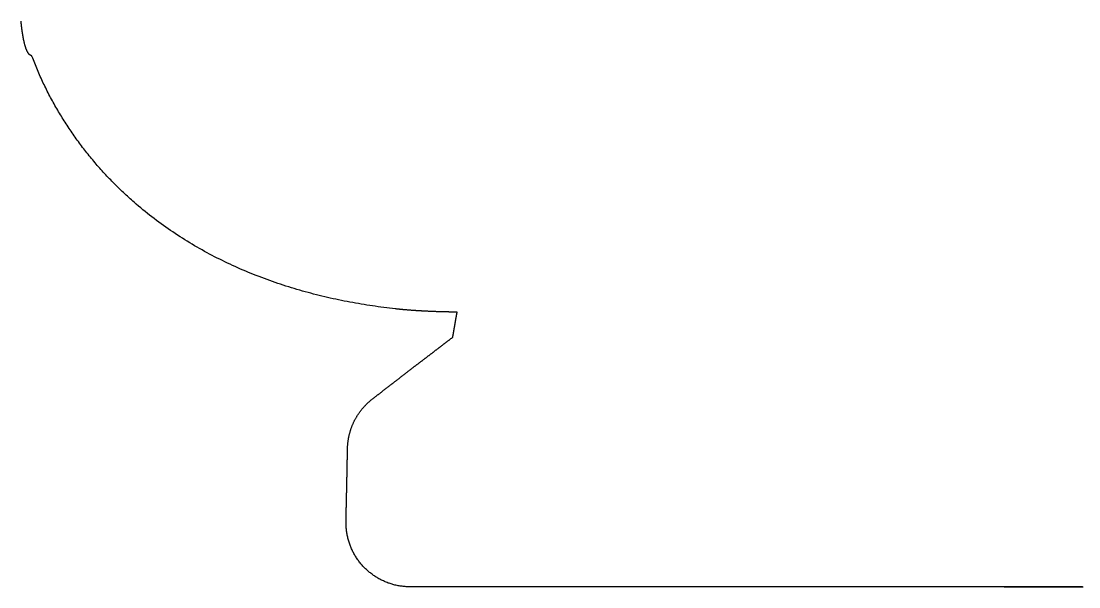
# Model space of a CAD drawing. Extents: x 0 to 29, y 0 to 30.
# Drawn here: x 0.48 to 14.51, y 0.01 to 7.51 of the extents above; entities that cross this region are included whole.
import ezdxf

# ---------------------------------------------------------------- set-up
doc = ezdxf.new("R2010")
doc.units = 0
doc.layers.add('Layer_1', color=7, linetype='CONTINUOUS')

msp = doc.modelspace()

# ---------------------------------------------------------------- linework, layer by layer
at = {"layer": 'Layer_1', "color": 7}
for points in [[(14.55214, 0.014107), (14.49384, 0.014106), (14.43532, 0.014106), (14.377067, 0.014105), (14.318258, 0.014105), (14.260808, 0.014105), (14.202876, 0.014104), (14.145371, 0.014104), (14.087254, 0.014103), (14.029892, 0.014103), (13.971517, 0.014102), (13.913143, 0.014102), (13.854154, 0.014102), (13.796073, 0.014101), (13.737437, 0.014101), (13.680383, 0.0141), (13.622263, 0.0141), (13.582775, 0.0141), (13.541918, 0.0141), (13.50176, 0.0141), (13.462089, 0.0141), (13.423106, 0.0141), (13.383704, 0.0141), (13.344616, 0.0141), (13.305037, 0.0141), (13.265312, 0.0141), (13.225736, 0.0141), (13.186564, 0.0141), (13.146444, 0.0141), (13.107073, 0.0141), (13.066998, 0.0141), (13.027943, 0.0141), (12.988375, 0.0141), (12.948355, 0.0141), (12.90794, 0.0141), (12.867188, 0.0141), (12.827873, 0.0141), (12.78834, 0.0141), (12.748629, 0.0141), (12.70878, 0.0141), (12.668829, 0.0141), (12.628813, 0.0141), (12.588765, 0.0141), (12.548715, 0.0141), (12.508695, 0.0141), (12.468732, 0.0141), (12.428852, 0.0141), (12.389082, 0.0141), (12.349444, 0.0141), (12.309961, 0.0141), (12.270653, 0.0141), (12.229834, 0.0141), (12.18925, 0.0141), (12.148918, 0.0141), (12.108857, 0.0141), (12.069084, 0.0141), (12.029615, 0.0141), (11.990465, 0.0141), (11.950026, 0.0141), (11.909962, 0.0141), (11.870285, 0.0141), (11.829434, 0.0141), (11.789026, 0.0141), (11.749074, 0.0141), (11.709585, 0.0141), (11.67057, 0.0141), (11.630553, 0.0141), (11.589601, 0.0141), (11.549222, 0.0141), (11.509423, 0.0141), (11.470209, 0.0141), (11.430205, 0.0141), (11.389482, 0.0141), (11.349443, 0.0141), (11.310089, 0.0141), (11.270134, 0.0141), (11.22965, 0.0141), (11.189946, 0.0141), (11.149806, 0.0141), (11.109302, 0.0141), (11.069668, 0.0141), (11.029762, 0.0141), (10.989654, 0.0141), (10.950498, 0.0141), (10.910171, 0.0141), (10.870881, 0.0141), (10.830611, 0.0141), (10.79146, 0.0141), (10.751517, 0.0141), (10.71093, 0.0141), (10.671629, 0.0141), (10.631867, 0.0141), (10.591789, 0.0141), (10.551541, 0.0141), (10.511266, 0.0141), (10.471103, 0.0141), (10.431186, 0.0141), (10.390295, 0.0141), (10.351319, 0.0141), (10.311735, 0.0141), (10.271842, 0.0141), (10.231932, 0.0141), (10.192285, 0.0141), (10.153165, 0.0141), (10.11302, 0.0141), (10.072478, 0.0141), (10.032137, 0.0141), (9.992553, 0.0141), (9.951735, 0.0141), (9.910957, 0.0141), (9.871372, 0.0141), (9.830703, 0.0141), (9.791408, 0.0141), (9.751285, 0.0141), (9.711991, 0.0141), (9.672471, 0.0141), (9.632461, 0.0141), (9.592954, 0.0141), (9.552078, 0.0141), (9.511902, 0.0141), (9.472213, 0.0141), (9.433211, 0.0141), (9.393792, 0.0141), (9.354685, 0.0141), (9.315088, 0.0141), (9.275345, 0.0141), (9.235751, 0.0141), (9.19656, 0.0141), (9.156422, 0.0141), (9.117033, 0.0141), (9.076939, 0.0141), (9.037866, 0.0141), (8.99828, 0.0141), (8.958241, 0.0141), (8.917808, 0.0141), (8.877037, 0.0141), (8.837704, 0.0141), (8.798153, 0.0141), (8.758423, 0.0141), (8.718556, 0.0141), (8.678587, 0.0141), (8.638552, 0.0141), (8.598485, 0.0141), (8.558418, 0.0141), (8.518379, 0.0141), (8.478397, 0.0141), (8.438499, 0.0141), (8.39871, 0.0141), (8.359054, 0.0141), (8.319553, 0.0141), (8.280227, 0.0141), (8.239389, 0.0141), (8.198786, 0.0141), (8.158435, 0.0141), (8.118356, 0.0141), (8.078565, 0.0141), (8.039078, 0.0141), (7.999909, 0.0141), (7.959452, 0.0141), (7.919369, 0.0141), (7.879674, 0.0141), (7.838804, 0.0141), (7.798378, 0.0141), (7.758407, 0.0141), (7.7189, 0.0141), (7.679867, 0.0141), (7.639832, 0.0141), (7.59886, 0.0141), (7.558463, 0.0141), (7.518645, 0.0141), (7.479413, 0.0141), (7.439391, 0.0141), (7.398649, 0.0141), (7.358591, 0.0141), (7.319219, 0.0141), (7.279246, 0.0141), (7.238743, 0.0141), (7.199021, 0.0141), (7.158862, 0.0141), (7.118339, 0.0141), (7.078687, 0.0141), (7.038763, 0.0141), (6.998636, 0.0141), (6.959463, 0.0141), (6.919117, 0.0141), (6.879809, 0.0141), (6.83952, 0.0141), (6.800351, 0.0141), (6.760389, 0.0141), (6.719784, 0.0141), (6.680465, 0.0141), (6.640684, 0.0141), (6.600588, 0.0141), (6.560322, 0.0141), (6.520028, 0.0141), (6.479846, 0.0141), (6.439911, 0.0141), (6.399001, 0.0141), (6.360007, 0.0141), (6.320405, 0.0141), (6.280494, 0.0141), (6.240565, 0.0141), (6.2009, 0.0141), (6.161761, 0.0141), (6.121598, 0.0141), (6.081037, 0.0141), (6.040677, 0.0141), (6.001075, 0.0141), (5.960239, 0.0141), (5.919441, 0.0141), (5.879839, 0.0141), (5.83915, 0.0141), (5.799838, 0.0141), (5.759696, 0.0141), (5.720383, 0.0141), (5.680845, 0.0141), (5.640817, 0.0141), (5.626836, 0.014218), (5.613046, 0.014554), (5.599448, 0.015101), (5.586037, 0.01585), (5.572815, 0.016794), (5.559778, 0.017926), (5.546926, 0.019239), (5.534258, 0.020725), (5.52177, 0.022378), (5.508235, 0.024383), (5.494915, 0.026574), (5.480621, 0.029168), (5.466579, 0.031963), (5.452785, 0.03495), (5.439236, 0.03812), (5.42593, 0.041464), (5.412864, 0.044972), (5.400034, 0.048636), (5.387437, 0.052449), (5.375071, 0.056401), (5.362932, 0.060487), (5.351017, 0.064698), (5.337382, 0.069765), (5.324044, 0.074983), (5.310997, 0.080342), (5.298237, 0.085832), (5.285759, 0.091443), (5.273557, 0.097168), (5.261628, 0.102997), (5.249965, 0.108921), (5.238565, 0.114935), (5.225838, 0.121912), (5.213442, 0.128986), (5.201368, 0.136144), (5.189609, 0.143379), (5.17816, 0.15068), (5.167012, 0.158039), (5.15616, 0.165449), (5.145596, 0.172901), (5.135314, 0.180389), (5.124064, 0.188855), (5.113155, 0.197347), (5.102577, 0.205858), (5.092322, 0.21438), (5.081284, 0.22386), (5.070622, 0.233334), (5.060325, 0.242792), (5.050383, 0.252227), (5.040783, 0.26163), (5.031516, 0.270994), (5.022571, 0.280313), (5.013937, 0.289581), (5.00478, 0.299719), (4.995976, 0.309781), (4.986751, 0.320675), (4.977917, 0.331464), (4.969459, 0.342141), (4.961361, 0.3527), (4.95361, 0.363136), (4.946192, 0.373445), (4.937924, 0.385329), (4.930072, 0.397028), (4.922617, 0.408537), (4.91554, 0.419853), (4.908823, 0.430972), (4.901551, 0.443461), (4.894703, 0.455686), (4.888257, 0.467647), (4.88219, 0.479341), (4.87648, 0.49077), (4.870449, 0.503336), (4.864819, 0.515567), (4.858994, 0.528793), (4.853602, 0.541612), (4.848613, 0.554029), (4.843999, 0.566051), (4.839314, 0.578852), (4.834636, 0.592318), (4.830383, 0.605246), (4.826516, 0.617652), (4.822434, 0.631541), (4.818787, 0.644759), (4.815531, 0.657332), (4.812224, 0.670999), (4.809324, 0.683887), (4.806477, 0.697559), (4.803767, 0.711765), (4.801478, 0.724933), (4.799364, 0.738356), (4.797464, 0.751808), (4.795804, 0.765078), (4.794392, 0.777977), (4.793153, 0.791165), (4.79213, 0.804201), (4.791336, 0.8167), (4.790717, 0.829403), (4.790255, 0.843218), (4.790023, 0.856219), (4.789992, 0.870572), (4.7902, 0.88498), (4.790324, 0.890377), (4.790423, 0.894687), (4.790545, 0.900014), (4.790638, 0.904048), (4.790739, 0.908436), (4.790847, 0.913147), (4.790962, 0.918147), (4.791083, 0.92341), (4.791209, 0.928906), (4.791341, 0.934611), (4.791442, 0.939003), (4.791545, 0.943489), (4.79165, 0.94806), (4.791757, 0.952708), (4.791865, 0.957423), (4.791975, 0.962199), (4.792086, 0.967028), (4.792198, 0.971904), (4.792311, 0.976819), (4.792425, 0.981767), (4.792539, 0.986743), (4.792654, 0.991741), (4.792769, 0.996755), (4.792885, 1.00178), (4.793001, 1.006813), (4.793116, 1.011848), (4.793232, 1.016881), (4.793348, 1.021908), (4.793463, 1.026926), (4.793578, 1.03193), (4.793693, 1.036919), (4.793807, 1.041887), (4.793921, 1.046834), (4.794034, 1.051755), (4.794146, 1.056648), (4.794258, 1.061512), (4.794369, 1.066343), (4.79448, 1.07114), (4.794589, 1.075901), (4.794698, 1.080623), (4.794805, 1.085306), (4.794912, 1.089948), (4.795018, 1.094547), (4.795122, 1.099103), (4.795226, 1.103613), (4.795329, 1.108077), (4.79543, 1.112494), (4.795531, 1.116863), (4.795663, 1.122624), (4.795794, 1.128296), (4.795922, 1.133878), (4.796048, 1.139369), (4.796172, 1.144767), (4.796294, 1.150073), (4.796414, 1.155285), (4.796532, 1.160403), (4.796647, 1.165427), (4.796761, 1.170357), (4.796872, 1.175193), (4.796981, 1.179935), (4.797088, 1.184583), (4.797192, 1.189139), (4.797295, 1.193602), (4.797396, 1.197972), (4.797494, 1.202252), (4.79759, 1.206441), (4.797685, 1.21054), (4.797777, 1.214551), (4.797867, 1.218474), (4.797955, 1.222311), (4.798084, 1.227927), (4.798209, 1.233353), (4.79833, 1.238593), (4.798446, 1.24365), (4.798558, 1.24853), (4.798666, 1.253236), (4.798771, 1.257774), (4.798871, 1.262146), (4.799, 1.26775), (4.799122, 1.273078), (4.799239, 1.27814), (4.799349, 1.282947), (4.799454, 1.287511), (4.799554, 1.29184), (4.799648, 1.295946), (4.799738, 1.299838), (4.799864, 1.305338), (4.799981, 1.310404), (4.800088, 1.315065), (4.800186, 1.319351), (4.800306, 1.324569), (4.800413, 1.329221), (4.800508, 1.333363), (4.800593, 1.337048), (4.800705, 1.341895), (4.800827, 1.347208), (4.800922, 1.351349), (4.80103, 1.356032), (4.801123, 1.3601), (4.801248, 1.36551), (4.801351, 1.370907), (4.801434, 1.375218), (4.801537, 1.380545), (4.801614, 1.384579), (4.801699, 1.388967), (4.801789, 1.393678), (4.801885, 1.398679), (4.801986, 1.403941), (4.802092, 1.409438), (4.802202, 1.415143), (4.802286, 1.419535), (4.802373, 1.424022), (4.80246, 1.428593), (4.80255, 1.43324), (4.80264, 1.437956), (4.802732, 1.442732), (4.802825, 1.447562), (4.802919, 1.452437), (4.803013, 1.457353), (4.803109, 1.462301), (4.803204, 1.467277), (4.8033, 1.472275), (4.803397, 1.477289), (4.803493, 1.482315), (4.80359, 1.487348), (4.803687, 1.492383), (4.803784, 1.497416), (4.80388, 1.502444), (4.803977, 1.507462), (4.804073, 1.512467), (4.804169, 1.517455), (4.804265, 1.522424), (4.80436, 1.52737), (4.804454, 1.532292), (4.804548, 1.537185), (4.804642, 1.542049), (4.804735, 1.546881), (4.804827, 1.551678), (4.804919, 1.556439), (4.805009, 1.561161), (4.8051, 1.565845), (4.805189, 1.570487), (4.805277, 1.575086), (4.805365, 1.579642), (4.805452, 1.584152), (4.805537, 1.588616), (4.805622, 1.593034), (4.805706, 1.597403), (4.805817, 1.603164), (4.805926, 1.608836), (4.806034, 1.614418), (4.806139, 1.619909), (4.806243, 1.625308), (4.806345, 1.630614), (4.806445, 1.635826), (4.806544, 1.640944), (4.80664, 1.645969), (4.806735, 1.650899), (4.806828, 1.655735), (4.806919, 1.660477), (4.807009, 1.665126), (4.807096, 1.669681), (4.807182, 1.674144), (4.807266, 1.678515), (4.807348, 1.682795), (4.807429, 1.686984), (4.807508, 1.691084), (4.807585, 1.695095), (4.80766, 1.699018), (4.807734, 1.702855), (4.807842, 1.708471), (4.807946, 1.713898), (4.808047, 1.719137), (4.808144, 1.724195), (4.808238, 1.729075), (4.808329, 1.733782), (4.808416, 1.738319), (4.8085, 1.742692), (4.808608, 1.748296), (4.80871, 1.753624), (4.808807, 1.758686), (4.8089, 1.763494), (4.808988, 1.768057), (4.809071, 1.772387), (4.80915, 1.776493), (4.809225, 1.780385), (4.80933, 1.785886), (4.809428, 1.790951), (4.809518, 1.795613), (4.8096, 1.799899), (4.8097, 1.805117), (4.80979, 1.809769), (4.809869, 1.813912), (4.80994, 1.817597), (4.810033, 1.822444), (4.810136, 1.827757), (4.810215, 1.831898), (4.810305, 1.836582), (4.810383, 1.84065), (4.810488, 1.84606), (4.810667, 1.853627), (4.810911, 1.861111), (4.811216, 1.86851), (4.811581, 1.875828), (4.812004, 1.883063), (4.812586, 1.891646), (4.813245, 1.900113), (4.813978, 1.908465), (4.814782, 1.916703), (4.815654, 1.924828), (4.816592, 1.932843), (4.817592, 1.940747), (4.818653, 1.948542), (4.81977, 1.95623), (4.820943, 1.963811), (4.822168, 1.971287), (4.823443, 1.978659), (4.824766, 1.985928), (4.826134, 1.993096), (4.827546, 2.000164), (4.829, 2.007133), (4.830492, 2.014003), (4.832023, 2.020777), (4.833588, 2.027456), (4.835188, 2.034041), (4.83682, 2.040533), (4.838764, 2.047998), (4.840746, 2.055339), (4.843059, 2.063589), (4.845415, 2.071683), (4.847812, 2.079623), (4.850246, 2.087413), (4.852714, 2.095055), (4.855213, 2.102552), (4.85774, 2.109906), (4.860293, 2.117119), (4.862869, 2.124196), (4.865465, 2.131137), (4.868078, 2.137946), (4.870708, 2.144625), (4.873351, 2.151176), (4.876006, 2.157603), (4.878669, 2.163906), (4.881341, 2.170089), (4.884695, 2.177666), (4.888055, 2.185063), (4.891418, 2.192283), (4.89478, 2.19933), (4.89814, 2.20621), (4.901494, 2.212925), (4.90484, 2.21948), (4.908175, 2.225878), (4.91217, 2.23337), (4.916143, 2.240648), (4.920092, 2.247718), (4.924014, 2.254587), (4.927906, 2.26126), (4.931766, 2.267743), (4.935592, 2.274042), (4.939381, 2.280162), (4.943132, 2.286108), (4.946844, 2.291887), (4.950514, 2.297502), (4.954751, 2.303865), (4.959529, 2.310895), (4.964227, 2.317662), (4.968842, 2.324177), (4.973372, 2.330448), (4.977817, 2.336486), (4.982175, 2.3423), (4.986447, 2.347899), (4.99063, 2.353291), (4.995756, 2.359778), (5.000744, 2.365968), (5.005594, 2.371874), (5.010307, 2.377512), (5.015805, 2.383966), (5.021108, 2.39007), (5.02622, 2.395844), (5.031144, 2.401307), (5.035884, 2.406478), (5.040443, 2.411373), (5.046298, 2.417545), (5.051846, 2.423283), (5.0571, 2.428619), (5.062072, 2.433583), (5.066774, 2.438203), (5.072333, 2.443574), (5.078545, 2.449462), (5.08423, 2.454749), (5.089429, 2.459499), (5.095768, 2.465187), (5.101367, 2.470117), (5.106305, 2.474394), (5.112843, 2.479956), (5.118201, 2.48443), (5.124052, 2.489234), (5.130693, 2.494581), (5.136274, 2.498991), (5.141897, 2.50336), (5.148244, 2.508261), (5.153315, 2.512175), (5.159581, 2.517012), (5.165591, 2.521652), (5.170853, 2.525714), (5.176483, 2.53006), (5.182446, 2.534664), (5.188708, 2.539498), (5.193573, 2.543254), (5.198574, 2.547115), (5.203701, 2.551073), (5.208942, 2.555119), (5.214287, 2.559245), (5.219725, 2.563443), (5.225246, 2.567705), (5.230841, 2.572024), (5.236501, 2.576394), (5.242219, 2.580808), (5.247985, 2.58526), (5.253794, 2.589744), (5.259637, 2.594254), (5.265507, 2.598787), (5.2714, 2.603335), (5.277307, 2.607896), (5.283225, 2.612465), (5.289147, 2.617036), (5.295069, 2.621608), (5.300985, 2.626175), (5.306891, 2.630735), (5.312784, 2.635284), (5.318658, 2.639819), (5.324511, 2.644337), (5.330338, 2.648835), (5.336137, 2.653312), (5.341904, 2.657765), (5.347637, 2.66219), (5.353333, 2.666588), (5.358989, 2.670954), (5.364604, 2.675288), (5.370174, 2.679589), (5.375699, 2.683854), (5.381175, 2.688081), (5.386602, 2.692271), (5.391978, 2.696421), (5.397301, 2.70053), (5.40257, 2.704598), (5.407785, 2.708624), (5.412943, 2.712606), (5.418044, 2.716544), (5.423087, 2.720437), (5.428072, 2.724285), (5.432997, 2.728088), (5.439483, 2.733095), (5.445861, 2.738019), (5.45213, 2.742858), (5.458289, 2.747613), (5.464338, 2.752283), (5.470276, 2.756867), (5.476104, 2.761366), (5.48182, 2.765779), (5.487427, 2.770107), (5.492923, 2.77435), (5.498309, 2.778508), (5.503586, 2.782582), (5.508755, 2.786573), (5.513817, 2.79048), (5.518772, 2.794305), (5.524828, 2.798981), (5.530721, 2.80353), (5.536453, 2.807955), (5.542026, 2.812257), (5.547442, 2.816439), (5.553752, 2.821309), (5.559843, 2.826012), (5.565722, 2.830551), (5.571394, 2.834929), (5.576863, 2.839151), (5.582135, 2.843221), (5.587216, 2.847143), (5.592919, 2.851546), (5.599147, 2.856354), (5.605064, 2.860922), (5.610684, 2.865261), (5.616018, 2.869378), (5.621078, 2.873285), (5.627059, 2.877902), (5.632652, 2.88222), (5.638904, 2.887046), (5.644659, 2.891489), (5.649954, 2.895577), (5.656403, 2.900555), (5.662155, 2.904996), (5.667279, 2.908952), (5.672942, 2.913324), (5.678761, 2.917816), (5.685141, 2.922741), (5.690115, 2.926581), (5.695742, 2.930925), (5.70165, 2.935486), (5.707135, 2.93972), (5.70808, 2.93972), (5.709025, 2.93972), (5.709025, 2.93972), (5.709025, 2.93972), (5.709025, 2.93972), (5.709025, 2.93972), (5.709025, 2.93972), (5.709025, 2.93972), (5.709025, 2.93972), (5.709025, 2.93972), (5.709025, 2.93972), (5.709025, 2.93972), (5.709025, 2.93972), (5.709025, 2.93972), (5.709025, 2.93972), (5.709025, 2.93972), (5.709025, 2.93972), (5.709025, 2.93972), (5.709025, 2.93972), (5.709025, 2.93972), (5.709025, 2.93972), (5.709025, 2.93972), (5.709025, 2.93972), (5.709025, 2.93972), (5.709025, 2.93972), (5.709025, 2.93972), (5.709025, 2.93972), (5.709025, 2.93972), (5.709025, 2.93972), (5.709025, 2.93972), (5.709025, 2.93972), (5.709025, 2.93972), (5.709025, 2.93972), (5.709025, 2.93972), (5.709025, 2.93972), (5.709025, 2.93972), (5.709025, 2.93972), (5.709025, 2.93972), (5.709025, 2.93972), (5.709025, 2.93972), (5.709025, 2.93972), (5.709025, 2.93972), (5.709025, 2.93972), (5.709025, 2.93972), (5.709025, 2.93972), (5.709025, 2.93972), (5.709025, 2.93972), (5.709025, 2.93972), (5.709025, 2.93972), (5.709025, 2.93972), (5.709025, 2.93972), (5.709025, 2.93972), (5.709025, 2.93972), (5.709025, 2.93972), (5.709025, 2.93972), (5.709025, 2.93972), (5.709025, 2.93972), (5.709025, 2.93972), (5.709025, 2.93972), (5.709025, 2.93972), (5.709025, 2.93972), (5.709025, 2.93972), (5.709025, 2.93972), (5.709025, 2.93972), (5.709025, 2.93972), (5.709025, 2.93972), (5.709025, 2.93972), (5.709025, 2.93972), (5.709025, 2.93972), (5.709025, 2.93972), (5.709025, 2.93972), (5.709025, 2.93972), (5.709025, 2.93972), (5.709025, 2.93972), (5.709025, 2.93972), (5.709025, 2.93972), (5.709025, 2.93972), (5.709025, 2.93972), (5.709025, 2.93972), (5.709025, 2.93972), (5.709025, 2.93972), (5.709025, 2.93972), (5.709025, 2.93972), (5.709025, 2.93972), (5.709025, 2.93972), (5.709025, 2.93972), (5.709025, 2.93972), (5.709025, 2.93972), (5.709025, 2.93972), (5.709025, 2.93972), (5.709025, 2.93972), (5.709025, 2.93972), (5.709025, 2.93972), (5.709025, 2.93972), (5.709025, 2.93972), (5.709025, 2.93972), (5.709025, 2.93972), (5.709025, 2.93972), (5.709025, 2.93972), (5.709025, 2.93972), (5.70932, 2.940033), (5.709793, 2.940533), (5.710189, 2.940952), (5.710698, 2.941491), (5.710915, 2.94172), (5.710915, 2.94172), (5.710915, 2.94172), (5.710915, 2.94172), (5.710915, 2.94172), (5.710915, 2.94172), (5.710915, 2.94172), (5.710915, 2.94172), (5.710915, 2.94172), (5.710915, 2.94172), (5.710915, 2.94172), (5.710915, 2.94172), (5.710915, 2.94172), (5.710915, 2.94172), (5.710915, 2.94172), (5.710915, 2.94172), (5.710915, 2.94172), (5.710915, 2.94172), (5.710915, 2.94172), (5.710915, 2.94172), (5.710915, 2.94172), (5.710915, 2.94172), (5.710915, 2.94172), (5.710915, 2.94172), (5.710915, 2.94172), (5.710915, 2.94172), (5.710915, 2.94172), (5.710915, 2.94172), (5.710915, 2.94172), (5.710915, 2.94172), (5.710915, 2.94172), (5.710915, 2.94172), (5.710915, 2.94172), (5.710915, 2.94172), (5.710915, 2.94172), (5.710915, 2.94172), (5.710915, 2.94172), (5.710915, 2.94172), (5.710915, 2.94172), (5.710915, 2.94172), (5.710915, 2.94172), (5.710915, 2.94172), (5.710915, 2.94172), (5.710915, 2.94172), (5.710915, 2.94172), (5.710915, 2.94172), (5.710915, 2.94172), (5.710915, 2.94172), (5.710915, 2.94172), (5.710915, 2.94172), (5.710915, 2.94172), (5.710915, 2.94172), (5.710915, 2.94172), (5.710915, 2.94172), (5.710915, 2.94172), (5.710915, 2.94172), (5.710915, 2.94172), (5.710915, 2.94172), (5.710915, 2.94172), (5.710915, 2.94172), (5.710915, 2.94172), (5.710915, 2.94172), (5.710915, 2.94172), (5.710915, 2.94172), (5.710915, 2.94172), (5.710915, 2.94172), (5.710915, 2.94172), (5.710915, 2.94172), (5.710915, 2.94172), (5.710915, 2.94172), (5.710915, 2.94172), (5.710915, 2.94172), (5.710915, 2.94172), (5.710915, 2.94172), (5.710915, 2.94172), (5.710915, 2.94172), (5.710915, 2.94172), (5.710915, 2.94172), (5.710915, 2.94172), (5.710915, 2.94172), (5.710915, 2.94172), (5.710915, 2.94172), (5.710915, 2.94172), (5.710915, 2.94172), (5.710915, 2.94172), (5.710915, 2.94172), (5.710915, 2.94172), (5.710915, 2.94172), (5.710915, 2.94172), (5.710915, 2.94172), (5.710915, 2.94172), (5.710915, 2.94172), (5.710915, 2.94172), (5.710915, 2.94172), (5.710915, 2.94172), (5.710915, 2.94172), (5.716477, 2.945979), (5.72092, 2.949382), (5.72641, 2.953586), (5.730568, 2.95677), (5.735091, 2.960234), (5.739946, 2.963952), (5.7451, 2.967899), (5.750524, 2.972052), (5.756189, 2.976391), (5.760571, 2.979747), (5.765063, 2.983187), (5.769656, 2.986704), (5.774338, 2.99029), (5.779103, 2.993938), (5.78394, 2.997643), (5.788843, 3.001397), (5.793803, 3.005195), (5.798812, 3.009032), (5.803865, 3.012901), (5.808954, 3.016799), (5.814074, 3.020719), (5.819218, 3.024659), (5.824381, 3.028612), (5.829558, 3.032577), (5.834743, 3.036547), (5.839932, 3.040521), (5.84512, 3.044495), (5.850304, 3.048464), (5.85548, 3.052428), (5.860643, 3.056381), (5.86579, 3.060323), (5.870918, 3.06425), (5.876024, 3.068161), (5.881105, 3.072052), (5.886159, 3.075922), (5.891182, 3.079769), (5.896173, 3.083591), (5.901129, 3.087386), (5.906049, 3.091154), (5.91093, 3.094891), (5.91577, 3.098598), (5.920569, 3.102273), (5.925324, 3.105915), (5.930035, 3.109522), (5.934699, 3.113094), (5.939316, 3.11663), (5.943885, 3.120129), (5.948405, 3.12359), (5.952875, 3.127013), (5.957294, 3.130397), (5.961662, 3.133742), (5.967416, 3.138148), (5.973075, 3.142482), (5.97864, 3.146744), (5.984109, 3.150932), (5.989482, 3.155046), (5.994757, 3.159086), (5.999936, 3.163052), (6.005018, 3.166944), (6.010003, 3.170761), (6.014891, 3.174505), (6.019683, 3.178174), (6.024378, 3.18177), (6.028978, 3.185293), (6.033484, 3.188743), (6.037895, 3.192121), (6.042213, 3.195428), (6.046439, 3.198664), (6.051603, 3.202619), (6.056626, 3.206465), (6.061509, 3.210205), (6.067199, 3.214562), (6.072695, 3.218771), (6.078002, 3.222835), (6.083122, 3.226756), (6.088062, 3.230539), (6.092825, 3.234187), (6.097416, 3.237702), (6.10184, 3.24109), (6.107508, 3.245431), (6.112896, 3.249557), (6.118015, 3.253477), (6.122875, 3.257198), (6.127487, 3.26073), (6.131862, 3.264081), (6.137033, 3.268041), (6.141867, 3.271743), (6.147271, 3.275881), (6.152245, 3.27969), (6.15682, 3.283193), (6.162392, 3.28746), (6.16736, 3.291265), (6.171786, 3.294655), (6.176677, 3.2984), (6.181701, 3.302248), (6.18721, 3.306466), (6.191503, 3.309754), (6.19636, 3.313473), (6.200578, 3.316704), (6.206188, 3.321), (6.206188, 3.321938), (6.206188, 3.32264), (6.206188, 3.323337), (6.206188, 3.323978), (6.206188, 3.324541), (6.206188, 3.325473), (6.206188, 3.326081), (6.206188, 3.327), (6.206188, 3.327), (6.206188, 3.327), (6.206188, 3.327), (6.206188, 3.327), (6.206188, 3.327), (6.206188, 3.327), (6.206188, 3.327), (6.206188, 3.327), (6.206188, 3.327), (6.206188, 3.327), (6.206188, 3.327), (6.206188, 3.327), (6.206188, 3.327), (6.206188, 3.327), (6.206188, 3.327), (6.206188, 3.327), (6.206188, 3.327), (6.206188, 3.327), (6.206188, 3.327), (6.206188, 3.327), (6.206188, 3.327), (6.206188, 3.327), (6.206188, 3.327), (6.206188, 3.327), (6.206188, 3.327), (6.206188, 3.327), (6.206188, 3.327), (6.206188, 3.327), (6.206188, 3.327), (6.206188, 3.327), (6.206188, 3.327), (6.206188, 3.327), (6.206188, 3.327), (6.206188, 3.327), (6.206188, 3.327), (6.206188, 3.327), (6.206188, 3.327), (6.206188, 3.327), (6.206188, 3.327), (6.206188, 3.327), (6.206188, 3.327), (6.206188, 3.327), (6.206188, 3.327), (6.206188, 3.327), (6.206188, 3.327), (6.206188, 3.327), (6.206188, 3.327), (6.206188, 3.327), (6.206188, 3.327), (6.206188, 3.327), (6.206188, 3.327), (6.206188, 3.327), (6.206188, 3.327), (6.206188, 3.327), (6.206188, 3.327), (6.206188, 3.327), (6.206188, 3.327), (6.206188, 3.327), (6.206188, 3.327), (6.206188, 3.327), (6.206188, 3.327), (6.206188, 3.327), (6.206188, 3.327), (6.206188, 3.327), (6.206188, 3.327), (6.206188, 3.327), (6.206188, 3.327), (6.206188, 3.327), (6.206188, 3.327), (6.206188, 3.327), (6.206188, 3.327), (6.206188, 3.327), (6.206188, 3.327), (6.206188, 3.327), (6.206188, 3.327), (6.206188, 3.327), (6.206188, 3.327), (6.206188, 3.327), (6.206188, 3.327), (6.206188, 3.327), (6.206188, 3.327), (6.206188, 3.327), (6.206188, 3.327), (6.206188, 3.327), (6.206188, 3.327), (6.206188, 3.327), (6.206188, 3.327), (6.206188, 3.327), (6.206188, 3.327), (6.206188, 3.327), (6.206188, 3.327), (6.206188, 3.327), (6.206673, 3.329885), (6.207335, 3.333759), (6.20772, 3.335997), (6.208139, 3.338422), (6.208588, 3.341017), (6.209065, 3.343765), (6.209568, 3.346654), (6.210093, 3.349668), (6.210638, 3.352795), (6.211201, 3.356023), (6.211781, 3.359341), (6.212375, 3.362738), (6.212982, 3.366204), (6.213599, 3.369729), (6.214226, 3.373306), (6.21486, 3.376926), (6.215502, 3.380581), (6.216148, 3.384264), (6.216799, 3.387969), (6.217452, 3.39169), (6.218107, 3.39542), (6.218764, 3.399155), (6.21942, 3.40289), (6.220076, 3.40662), (6.220731, 3.410341), (6.221383, 3.414049), (6.222033, 3.41774), (6.222679, 3.421411), (6.223321, 3.42506), (6.223959, 3.428683), (6.224592, 3.432277), (6.22522, 3.435841), (6.225842, 3.439372), (6.226458, 3.442869), (6.227067, 3.446329), (6.22767, 3.449751), (6.228266, 3.453134), (6.228855, 3.456476), (6.229437, 3.459777), (6.230011, 3.463035), (6.230578, 3.466249), (6.231137, 3.469419), (6.231688, 3.472545), (6.232231, 3.475625), (6.232766, 3.478659), (6.233293, 3.481647), (6.233812, 3.484588), (6.234322, 3.487483), (6.234825, 3.490332), (6.235319, 3.493134), (6.235805, 3.495889), (6.236282, 3.498597), (6.236752, 3.501259), (6.237213, 3.503875), (6.237667, 3.506445), (6.238112, 3.508969), (6.238549, 3.511447), (6.238979, 3.513881), (6.2394, 3.516269), (6.239814, 3.518614), (6.240219, 3.520914), (6.240618, 3.523171), (6.241008, 3.525385), (6.241391, 3.527557), (6.241767, 3.529686), (6.242135, 3.531774), (6.242497, 3.533822), (6.242851, 3.535828), (6.243543, 3.539754), (6.244208, 3.543522), (6.244846, 3.547138), (6.245458, 3.550607), (6.246045, 3.553933), (6.246607, 3.557122), (6.247146, 3.560178), (6.247663, 3.563106), (6.248158, 3.56591), (6.248631, 3.568596), (6.249085, 3.571168), (6.249519, 3.57363), (6.249935, 3.575988), (6.250333, 3.578244), (6.250714, 3.580403), (6.251078, 3.58247), (6.251771, 3.5864), (6.252405, 3.589994), (6.252984, 3.59328), (6.253513, 3.596284), (6.253997, 3.599031), (6.25444, 3.601544), (6.254845, 3.603843), (6.255215, 3.605947), (6.255886, 3.609755), (6.256446, 3.612936), (6.256914, 3.615598), (6.257307, 3.617832), (6.257955, 3.621521), (6.258408, 3.624097), (6.25903, 3.627643), (6.259581, 3.63079), (6.25974, 3.631662), (6.259895, 3.632521), (6.26008, 3.633538), (6.260281, 3.634649), (6.26049, 3.635804), (6.260594, 3.636377), (6.260698, 3.636948), (6.2608, 3.637514), (6.261005, 3.638641), (6.261201, 3.639722), (6.261386, 3.640747), (6.261561, 3.64171), (6.261724, 3.642607), (6.261874, 3.643438), (6.262013, 3.644203), (6.26214, 3.644903), (6.262256, 3.645542), (6.262361, 3.646124), (6.262549, 3.647157), (6.2627, 3.647992), (6.262821, 3.64866), (6.263003, 3.649666), (6.263112, 3.650264), (6.263261, 3.65109), (6.263261, 3.65109), (6.263261, 3.65109), (6.263261, 3.65109), (6.263261, 3.65109), (6.263261, 3.65109), (6.263261, 3.65109), (6.263261, 3.65109), (6.263261, 3.65109), (6.263261, 3.65109), (6.263261, 3.65109), (6.263261, 3.65109), (6.263261, 3.65109), (6.263261, 3.65109), (6.263261, 3.65109), (6.263261, 3.65109), (6.263261, 3.65109), (6.263261, 3.65109), (6.263261, 3.65109), (6.263261, 3.65109), (6.263261, 3.65109), (6.263261, 3.65109), (6.263261, 3.65109), (6.263261, 3.65109), (6.263261, 3.65109), (6.263261, 3.65109), (6.263261, 3.65109), (6.263261, 3.65109), (6.263261, 3.65109), (6.263261, 3.65109), (6.263261, 3.65109), (6.263261, 3.65109), (6.263261, 3.65109), (6.263261, 3.65109), (6.263261, 3.65109), (6.263261, 3.65109), (6.263261, 3.65109), (6.263261, 3.65109), (6.263261, 3.65109), (6.263261, 3.65109), (6.263261, 3.65109), (6.263261, 3.65109), (6.263261, 3.65109), (6.263261, 3.65109), (6.263261, 3.65109), (6.263261, 3.65109), (6.263261, 3.65109), (6.263261, 3.65109), (6.263261, 3.65109), (6.263261, 3.65109), (6.263261, 3.65109), (6.263261, 3.65109), (6.263261, 3.65109), (6.263261, 3.65109), (6.263261, 3.65109), (6.263261, 3.65109), (6.263261, 3.65109), (6.263261, 3.65109), (6.263261, 3.65109), (6.263261, 3.65109), (6.263261, 3.65109), (6.263261, 3.65109), (6.263261, 3.65109), (6.263261, 3.65109), (6.263261, 3.65109), (6.263261, 3.65109), (6.263261, 3.65109), (6.263261, 3.65109), (6.263261, 3.65109), (6.263261, 3.65109), (6.263261, 3.65109), (6.263261, 3.65109), (6.263261, 3.65109), (6.263261, 3.65109), (6.263261, 3.65109), (6.263261, 3.65109), (6.263261, 3.65109), (6.261649, 3.651135), (6.259853, 3.651185), (6.257537, 3.651249), (6.256224, 3.651286), (6.254814, 3.651325), (6.253318, 3.651367), (6.251744, 3.651411), (6.2501, 3.651457), (6.248394, 3.651504), (6.246633, 3.651553), (6.244823, 3.651604), (6.242972, 3.651655), (6.241084, 3.651708), (6.239165, 3.651761), (6.237221, 3.651815), (6.235256, 3.65187), (6.233274, 3.651925), (6.231279, 3.651981), (6.229276, 3.652037), (6.227268, 3.652093), (6.225258, 3.652149), (6.223249, 3.652204), (6.221243, 3.65226), (6.219245, 3.652316), (6.217255, 3.652371), (6.215276, 3.652427), (6.21331, 3.652481), (6.211359, 3.652536), (6.209425, 3.65259), (6.207508, 3.652643), (6.205611, 3.652696), (6.203735, 3.652748), (6.20188, 3.6528), (6.200048, 3.652851), (6.19824, 3.652901), (6.196457, 3.652951), (6.194698, 3.653), (6.192965, 3.653048), (6.191259, 3.653095), (6.189579, 3.653142), (6.187927, 3.653188), (6.186302, 3.653234), (6.184704, 3.653278), (6.183135, 3.653322), (6.181593, 3.653365), (6.18008, 3.653407), (6.178594, 3.653448), (6.177137, 3.653489), (6.175708, 3.653529), (6.174307, 3.653568), (6.172934, 3.653606), (6.171589, 3.653643), (6.170271, 3.65368), (6.16898, 3.653716), (6.167717, 3.653751), (6.16648, 3.653786), (6.16527, 3.653819), (6.164087, 3.653852), (6.162929, 3.653885), (6.161798, 3.653916), (6.160691, 3.653947), (6.15961, 3.653977), (6.158553, 3.654006), (6.157521, 3.654035), (6.155513, 3.654091), (6.153598, 3.654144), (6.151775, 3.654195), (6.150041, 3.654244), (6.14839, 3.65429), (6.146822, 3.654333), (6.145332, 3.654375), (6.143917, 3.654414), (6.142574, 3.654452), (6.1413, 3.654487), (6.140092, 3.654521), (6.138947, 3.654553), (6.137862, 3.654583), (6.136835, 3.654611), (6.135862, 3.654638), (6.134942, 3.654664), (6.133221, 3.654712), (6.131686, 3.654755), (6.130318, 3.654793), (6.129099, 3.654827), (6.128016, 3.654857), (6.127052, 3.654884), (6.126197, 3.654908), (6.124722, 3.654949), (6.123572, 3.654981), (6.12268, 3.655006), (6.12138, 3.655042), (6.120634, 3.655063), (6.11965, 3.65509), (6.11965, 3.65509), (6.11965, 3.65509), (6.11965, 3.65509), (6.11965, 3.65509), (6.11965, 3.65509), (6.11965, 3.65509), (6.11965, 3.65509), (6.119075, 3.65509), (6.118154, 3.65509), (6.117383, 3.65509), (6.116392, 3.65509), (6.11597, 3.65509), (6.11597, 3.65509), (6.11597, 3.65509), (6.11597, 3.65509), (6.11597, 3.65509), (6.11597, 3.65509), (6.11597, 3.65509), (6.11597, 3.65509), (6.11597, 3.65509), (6.11597, 3.65509), (6.11597, 3.65509), (6.11597, 3.65509), (6.11597, 3.65509), (6.11597, 3.65509), (6.11597, 3.65509), (6.11597, 3.65509), (6.11597, 3.65509), (6.11597, 3.65509), (6.11597, 3.65509), (6.11597, 3.65509), (6.11597, 3.65509), (6.11597, 3.65509), (6.11597, 3.65509), (6.11597, 3.65509), (6.11597, 3.65509), (6.11597, 3.65509), (6.11597, 3.65509), (6.11597, 3.65509), (6.11597, 3.65509), (6.11597, 3.65509), (6.11597, 3.65509), (6.11597, 3.65509), (6.11597, 3.65509), (6.11597, 3.65509), (6.11597, 3.65509), (6.11597, 3.65509), (6.11597, 3.65509), (6.11597, 3.65509), (6.11597, 3.65509), (6.11597, 3.65509), (6.11597, 3.65509), (6.11597, 3.65509), (6.11597, 3.65509), (6.11597, 3.65509), (6.11597, 3.65509), (6.11597, 3.65509), (6.11597, 3.65509), (6.11597, 3.65509), (6.11597, 3.65509), (6.11597, 3.65509), (6.11597, 3.65509), (6.11597, 3.65509), (6.11597, 3.65509), (6.11597, 3.65509), (6.11597, 3.65509), (6.11597, 3.65509), (6.11597, 3.65509), (6.11597, 3.65509), (6.11597, 3.65509), (6.11597, 3.65509), (6.11597, 3.65509), (6.11597, 3.65509), (6.11597, 3.65509), (6.11597, 3.65509), (6.11597, 3.65509), (6.11597, 3.65509), (6.11597, 3.65509), (6.11597, 3.65509), (6.11597, 3.65509), (6.11597, 3.65509), (6.11597, 3.65509), (6.11597, 3.65509), (6.11597, 3.65509), (6.11597, 3.65509), (6.11597, 3.65509), (6.11597, 3.65509), (6.11597, 3.65509), (6.11597, 3.65509), (6.11597, 3.65509), (6.11597, 3.65509), (6.11597, 3.65509), (6.11597, 3.65509), (6.11597, 3.65509), (6.11597, 3.65509), (6.11597, 3.65509), (6.11597, 3.65509), (6.11597, 3.65509), (6.11597, 3.65509), (6.11597, 3.65509), (6.11597, 3.65509), (6.11597, 3.65509), (6.11597, 3.65509), (6.11597, 3.65509), (6.11597, 3.65509), (6.11597, 3.65509), (6.11597, 3.65509), (6.108336, 3.655235), (6.100759, 3.655386), (6.09324, 3.655544), (6.085779, 3.655707), (6.078378, 3.655877), (6.071038, 3.656051), (6.063759, 3.656231), (6.056542, 3.656416), (6.049387, 3.656606), (6.042295, 3.6568), (6.035266, 3.656998), (6.028301, 3.6572), (6.0214, 3.657407), (6.014564, 3.657616), (6.007792, 3.65783), (6.001084, 3.658046), (5.994442, 3.658266), (5.987864, 3.658488), (5.981352, 3.658713), (5.974904, 3.658941), (5.968522, 3.659171), (5.962205, 3.659403), (5.955952, 3.659637), (5.949765, 3.659874), (5.943642, 3.660112), (5.937583, 3.660351), (5.931589, 3.660592), (5.925659, 3.660835), (5.919793, 3.661079), (5.912055, 3.661407), (5.90443, 3.661736), (5.896917, 3.662067), (5.889515, 3.662399), (5.882224, 3.662732), (5.875042, 3.663066), (5.867968, 3.663401), (5.861003, 3.663736), (5.854143, 3.664072), (5.84739, 3.664407), (5.84074, 3.664742), (5.834195, 3.665077), (5.827751, 3.665412), (5.821408, 3.665745), (5.815166, 3.666078), (5.809022, 3.666411), (5.802976, 3.666742), (5.797026, 3.667072), (5.791171, 3.667401), (5.78541, 3.667728), (5.778326, 3.668136), (5.771384, 3.668541), (5.764584, 3.668944), (5.757921, 3.669344), (5.751395, 3.669741), (5.743724, 3.670214), (5.736241, 3.670683), (5.728944, 3.671147), (5.721827, 3.671605), (5.714887, 3.672058), (5.708119, 3.672506), (5.70152, 3.672948), (5.695086, 3.673385), (5.688812, 3.673816), (5.682696, 3.674241), (5.676732, 3.67466), (5.670919, 3.675073), (5.663364, 3.675617), (5.656063, 3.67615), (5.649006, 3.676672), (5.642187, 3.677183), (5.635596, 3.677683), (5.629227, 3.678172), (5.623072, 3.678651), (5.617124, 3.679118), (5.611376, 3.679575), (5.604435, 3.680133), (5.597784, 3.680675), (5.590141, 3.681306), (5.582883, 3.681914), (5.575989, 3.682499), (5.569441, 3.683062), (5.563221, 3.683604), (5.557313, 3.684124), (5.549833, 3.684791), (5.542851, 3.685422), (5.536332, 3.686019), (5.530245, 3.686584), (5.523142, 3.687252), (5.516624, 3.687872), (5.509448, 3.688565), (5.502976, 3.689199), (5.497137, 3.689777), (5.490117, 3.690482), (5.484006, 3.691104), (5.476031, 3.691927), (5.469591, 3.692602), (5.462654, 3.69334), (5.454901, 3.694177), (5.448483, 3.694881), (5.442104, 3.69559), (5.404247, 3.699917), (5.366832, 3.704362), (5.329854, 3.70892), (5.291386, 3.713839), (5.253389, 3.718875), (5.215858, 3.724024), (5.178787, 3.729282), (5.14217, 3.734646), (5.104195, 3.740388), (5.066708, 3.746237), (5.029702, 3.752189), (4.991433, 3.758531), (4.953679, 3.764977), (4.916431, 3.771522), (4.879683, 3.778161), (4.841781, 3.785199), (4.80441, 3.792331), (4.767562, 3.799551), (4.729652, 3.807176), (4.692294, 3.814888), (4.65548, 3.822681), (4.619201, 3.830551), (4.581963, 3.838826), (4.545288, 3.847175), (4.507724, 3.855932), (4.470751, 3.864757), (4.434357, 3.873644), (4.397158, 3.882937), (4.360564, 3.892286), (4.323232, 3.902039), (4.286529, 3.911841), (4.250442, 3.921687), (4.213696, 3.931928), (4.176344, 3.942563), (4.139663, 3.95323), (4.103638, 3.963924), (4.067081, 3.974999), (4.030042, 3.986452), (3.993709, 3.997916), (3.958065, 4.009386), (3.922007, 4.021217), (3.885585, 4.033404), (3.849894, 4.045578), (3.814919, 4.057733), (3.778632, 4.070583), (3.743114, 4.0834), (3.708347, 4.096178), (3.672426, 4.109623), (3.637304, 4.123012), (3.601158, 4.137045), (3.565855, 4.151003), (3.531373, 4.164878), (3.496011, 4.179361), (3.461511, 4.193742), (3.426249, 4.208698), (3.391882, 4.22353), (3.356867, 4.238904), (3.321298, 4.254796), (3.286709, 4.270521), (3.253069, 4.286073), (3.21899, 4.302091), (3.18456, 4.318548), (3.151146, 4.334786), (3.116228, 4.35204), (3.082415, 4.369029), (3.048502, 4.386351), (3.014565, 4.403972), (2.98177, 4.421279), (2.947966, 4.439407), (2.915367, 4.457171), (2.881967, 4.475665), (2.848882, 4.494281), (2.816169, 4.512982), (2.783012, 4.532241), (2.749568, 4.551981), (2.717587, 4.571159), (2.685475, 4.590717), (2.653371, 4.610575), (2.621409, 4.630655), (2.589715, 4.650876), (2.557157, 4.671976), (2.525231, 4.692994), (2.49403, 4.713852), (2.462593, 4.735192), (2.431192, 4.756839), (2.400081, 4.778617), (2.369492, 4.800358), (2.338066, 4.823037), (2.307815, 4.845206), (2.277567, 4.867707), (2.246621, 4.891082), (2.21685, 4.913913), (2.186718, 4.937372), (2.157228, 4.960678), (2.127831, 4.98426), (2.097586, 5.008894), (2.068101, 5.033277), (2.039251, 5.057496), (2.009892, 5.082515), (1.980715, 5.10776), (1.9631, 5.123191), (1.94573, 5.138552), (1.928602, 5.153842), (1.910869, 5.169823), (1.892566, 5.186482), (1.874543, 5.20305), (1.856795, 5.219526), (1.839319, 5.235909), (1.82211, 5.252197), (1.805164, 5.268389), (1.788476, 5.284485), (1.772044, 5.300482), (1.754395, 5.31783), (1.73704, 5.335058), (1.719973, 5.352166), (1.70319, 5.369153), (1.686686, 5.386018), (1.670455, 5.40276), (1.654495, 5.419379), (1.637494, 5.437251), (1.620798, 5.454976), (1.604402, 5.472554), (1.588299, 5.489984), (1.572485, 5.507266), (1.556954, 5.524398), (1.54053, 5.542691), (1.524422, 5.56081), (1.508623, 5.578756), (1.493128, 5.596527), (1.47793, 5.614125), (1.463022, 5.631549), (1.447359, 5.650034), (1.432015, 5.66832), (1.416986, 5.686406), (1.401285, 5.70549), (1.385925, 5.724348), (1.370899, 5.742981), (1.356198, 5.76139), (1.341816, 5.779577), (1.327745, 5.797542), (1.31312, 5.816397), (1.298829, 5.835005), (1.284046, 5.854448), (1.269621, 5.873616), (1.255543, 5.892512), (1.241804, 5.911137), (1.227652, 5.930515), (1.213859, 5.949597), (1.199708, 5.969376), (1.185933, 5.988831), (1.172522, 6.007968), (1.159465, 6.026788), (1.145485, 6.04715), (1.13191, 6.067138), (1.118725, 6.086757), (1.105919, 6.106011), (1.092354, 6.126627), (1.079212, 6.146821), (1.066478, 6.166599), (1.054139, 6.185969), (1.041189, 6.206519), (1.028671, 6.226605), (1.016569, 6.246236), (1.003972, 6.266896), (0.991823, 6.287046), (0.980105, 6.306698), (0.967996, 6.327231), (0.95557, 6.34855), (0.943641, 6.369257), (0.932188, 6.389369), (0.920505, 6.410122), (0.908657, 6.431421), (0.897333, 6.452024), (0.885909, 6.473057), (0.874443, 6.49443), (0.863532, 6.515017), (0.852113, 6.53683), (0.841295, 6.557756), (0.830118, 6.579655), (0.819575, 6.600576), (0.808803, 6.622227), (0.797911, 6.64441), (0.787727, 6.665428), (0.777524, 6.686761), (0.767391, 6.708229), (0.757411, 6.729659), (0.747657, 6.750887), (0.737699, 6.77286), (0.727721, 6.795189), (0.717895, 6.817501), (0.708367, 6.839451), (0.699261, 6.86073), (0.690108, 6.88243), (0.68121, 6.903832), (0.671986, 6.926353), (0.663079, 6.948437), (0.65446, 6.970135), (0.645693, 6.992552), (0.63744, 7.013988), (0.6293, 7.03546), (0.629106, 7.035898), (0.628762, 7.03664), (0.628366, 7.037489), (0.627969, 7.038335), (0.627602, 7.039121), (0.627275, 7.03982), (0.626993, 7.040425), (0.626753, 7.040941), (0.626364, 7.041783), (0.626109, 7.042344), (0.625805, 7.043026), (0.625624, 7.04346), (0.625624, 7.04346), (0.625624, 7.04346), (0.625624, 7.04346), (0.625624, 7.04346), (0.625624, 7.04346), (0.625624, 7.04346), (0.625624, 7.04346), (0.625624, 7.04346), (0.625624, 7.04346), (0.625624, 7.04346), (0.625624, 7.04346), (0.625624, 7.04346), (0.625624, 7.04346), (0.625624, 7.04346), (0.625624, 7.04346), (0.625624, 7.04346), (0.625624, 7.04346), (0.625624, 7.04346), (0.625624, 7.04346), (0.625624, 7.04346), (0.625624, 7.04346), (0.625624, 7.04346), (0.625624, 7.04346), (0.625624, 7.04346), (0.625624, 7.04346), (0.625624, 7.04346), (0.625624, 7.04346), (0.625624, 7.04346), (0.625624, 7.04346), (0.625624, 7.04346), (0.625624, 7.04346), (0.625624, 7.04346), (0.625624, 7.04346), (0.625624, 7.04346), (0.625624, 7.04346), (0.625624, 7.04346), (0.625624, 7.04346), (0.625624, 7.04346), (0.625624, 7.04346), (0.625624, 7.04346), (0.625624, 7.04346), (0.625624, 7.04346), (0.625624, 7.04346), (0.625624, 7.04346), (0.625624, 7.04346), (0.625624, 7.04346), (0.625624, 7.04346), (0.625624, 7.04346), (0.625624, 7.04346), (0.625624, 7.04346), (0.625624, 7.04346), (0.625624, 7.04346), (0.625624, 7.04346), (0.625624, 7.04346), (0.625624, 7.04346), (0.625624, 7.04346), (0.625624, 7.04346), (0.625624, 7.04346), (0.625624, 7.04346), (0.625624, 7.04346), (0.625624, 7.04346), (0.625624, 7.04346), (0.625624, 7.04346), (0.625624, 7.04346), (0.625624, 7.04346), (0.625624, 7.04346), (0.625624, 7.04346), (0.625624, 7.04346), (0.625624, 7.04346), (0.625624, 7.04346), (0.625624, 7.04346), (0.625624, 7.04346), (0.625624, 7.04346), (0.625624, 7.04346), (0.625624, 7.04346), (0.625624, 7.04346), (0.625624, 7.04346), (0.625624, 7.04346), (0.625624, 7.04346), (0.625624, 7.04346), (0.625624, 7.04346), (0.625624, 7.04346), (0.625624, 7.04346), (0.625624, 7.04346), (0.625624, 7.04346), (0.625624, 7.04346), (0.625624, 7.04346), (0.625624, 7.04346), (0.625309, 7.043744), (0.62478, 7.044177), (0.624177, 7.044653), (0.623578, 7.045114), (0.623025, 7.045532), (0.622534, 7.045896), (0.621702, 7.046493), (0.621137, 7.04688), (0.620455, 7.047301), (0.620062, 7.04746), (0.620062, 7.04746), (0.620062, 7.04746), (0.620062, 7.04746), (0.620062, 7.04746), (0.620062, 7.04746), (0.620062, 7.04746), (0.620062, 7.04746), (0.620062, 7.04746), (0.620062, 7.04746), (0.620062, 7.04746), (0.620062, 7.04746), (0.620062, 7.04746), (0.620062, 7.04746), (0.620062, 7.04746), (0.620062, 7.04746), (0.620062, 7.04746), (0.620062, 7.04746), (0.620062, 7.04746), (0.620062, 7.04746), (0.620062, 7.04746), (0.620062, 7.04746), (0.620062, 7.04746), (0.620062, 7.04746), (0.620062, 7.04746), (0.620062, 7.04746), (0.620062, 7.04746), (0.620062, 7.04746), (0.620062, 7.04746), (0.620062, 7.04746), (0.620062, 7.04746), (0.620062, 7.04746), (0.620062, 7.04746), (0.620062, 7.04746), (0.620062, 7.04746), (0.620062, 7.04746), (0.620062, 7.04746), (0.620062, 7.04746), (0.620062, 7.04746), (0.620062, 7.04746), (0.620062, 7.04746), (0.620062, 7.04746), (0.620062, 7.04746), (0.620062, 7.04746), (0.620062, 7.04746), (0.620062, 7.04746), (0.620062, 7.04746), (0.620062, 7.04746), (0.620062, 7.04746), (0.620062, 7.04746), (0.620062, 7.04746), (0.620062, 7.04746), (0.620062, 7.04746), (0.620062, 7.04746), (0.620062, 7.04746), (0.620062, 7.04746), (0.620062, 7.04746), (0.620062, 7.04746), (0.620062, 7.04746), (0.620062, 7.04746), (0.620062, 7.04746), (0.620062, 7.04746), (0.620062, 7.04746), (0.620062, 7.04746), (0.620062, 7.04746), (0.620062, 7.04746), (0.620062, 7.04746), (0.620062, 7.04746), (0.620062, 7.04746), (0.620062, 7.04746), (0.620062, 7.04746), (0.620062, 7.04746), (0.620062, 7.04746), (0.620062, 7.04746), (0.620062, 7.04746), (0.620062, 7.04746), (0.620062, 7.04746), (0.620062, 7.04746), (0.620062, 7.04746), (0.620062, 7.04746), (0.620062, 7.04746), (0.620062, 7.04746), (0.620062, 7.04746), (0.620062, 7.04746), (0.620062, 7.04746), (0.620062, 7.04746), (0.620062, 7.04746), (0.620062, 7.04746), (0.620062, 7.04746), (0.620062, 7.04746), (0.620062, 7.04746), (0.619525, 7.047777), (0.61885, 7.048158), (0.618139, 7.04855), (0.617452, 7.048924), (0.616817, 7.049267), (0.616248, 7.049574), (0.615748, 7.049842), (0.614885, 7.050303), (0.614267, 7.050633), (0.613418, 7.051083), (0.612709, 7.05146), (0.612709, 7.05146), (0.612709, 7.05146), (0.612709, 7.05146), (0.612709, 7.05146), (0.612709, 7.05146), (0.612709, 7.05146), (0.612709, 7.05146), (0.612709, 7.05146), (0.612709, 7.05146), (0.612709, 7.05146), (0.612709, 7.05146), (0.612709, 7.05146), (0.612709, 7.05146), (0.612709, 7.05146), (0.612709, 7.05146), (0.612709, 7.05146), (0.612709, 7.05146), (0.612709, 7.05146), (0.612709, 7.05146), (0.612709, 7.05146), (0.612709, 7.05146), (0.612709, 7.05146), (0.612709, 7.05146), (0.612709, 7.05146), (0.612709, 7.05146), (0.612709, 7.05146), (0.612709, 7.05146), (0.612709, 7.05146), (0.612709, 7.05146), (0.612709, 7.05146), (0.612709, 7.05146), (0.612709, 7.05146), (0.612709, 7.05146), (0.612709, 7.05146), (0.612709, 7.05146), (0.612709, 7.05146), (0.612709, 7.05146), (0.612709, 7.05146), (0.612709, 7.05146), (0.612709, 7.05146), (0.612709, 7.05146), (0.612709, 7.05146), (0.612709, 7.05146), (0.612709, 7.05146), (0.612709, 7.05146), (0.612709, 7.05146), (0.612709, 7.05146), (0.612709, 7.05146), (0.612709, 7.05146), (0.612709, 7.05146), (0.612709, 7.05146), (0.612709, 7.05146), (0.612709, 7.05146), (0.612709, 7.05146), (0.612709, 7.05146), (0.612709, 7.05146), (0.612709, 7.05146), (0.612709, 7.05146), (0.612709, 7.05146), (0.612709, 7.05146), (0.612709, 7.05146), (0.612709, 7.05146), (0.612709, 7.05146), (0.612709, 7.05146), (0.612709, 7.05146), (0.612709, 7.05146), (0.612709, 7.05146), (0.612709, 7.05146), (0.612709, 7.05146), (0.612709, 7.05146), (0.612709, 7.05146), (0.612709, 7.05146), (0.612709, 7.05146), (0.612709, 7.05146), (0.612709, 7.05146), (0.612709, 7.05146), (0.612709, 7.05146), (0.612709, 7.05146), (0.612709, 7.05146), (0.612709, 7.05146), (0.612709, 7.05146), (0.612709, 7.05146), (0.612709, 7.05146), (0.612709, 7.05146), (0.612709, 7.05146), (0.612709, 7.05146), (0.612709, 7.05146), (0.612709, 7.05146), (0.612709, 7.05146), (0.612025, 7.051835), (0.611423, 7.052187), (0.610888, 7.052516), (0.610408, 7.052825), (0.609555, 7.053405), (0.608842, 7.053911), (0.608233, 7.054355), (0.607702, 7.054743), (0.607234, 7.055083), (0.606391, 7.055677), (0.605728, 7.056123), (0.605207, 7.056457), (0.604375, 7.056959), (0.603933, 7.057209), (0.603471, 7.05746), (0.603471, 7.05746), (0.603471, 7.05746), (0.603471, 7.05746), (0.603471, 7.05746), (0.603471, 7.05746), (0.603471, 7.05746), (0.603471, 7.05746), (0.603471, 7.05746), (0.603471, 7.05746), (0.603471, 7.05746), (0.603471, 7.05746), (0.603471, 7.05746), (0.603471, 7.05746), (0.603471, 7.05746), (0.603471, 7.05746), (0.603471, 7.05746), (0.603471, 7.05746), (0.603471, 7.05746), (0.603471, 7.05746), (0.603471, 7.05746), (0.603471, 7.05746), (0.603471, 7.05746), (0.603471, 7.05746), (0.603471, 7.05746), (0.603471, 7.05746), (0.603471, 7.05746), (0.603471, 7.05746), (0.603471, 7.05746), (0.603471, 7.05746), (0.603471, 7.05746), (0.603471, 7.05746), (0.603471, 7.05746), (0.603471, 7.05746), (0.603471, 7.05746), (0.603471, 7.05746), (0.603471, 7.05746), (0.603471, 7.05746), (0.603471, 7.05746), (0.603471, 7.05746), (0.603471, 7.05746), (0.603471, 7.05746), (0.603471, 7.05746), (0.603471, 7.05746), (0.603471, 7.05746), (0.603471, 7.05746), (0.603471, 7.05746), (0.603471, 7.05746), (0.603471, 7.05746), (0.603471, 7.05746), (0.603471, 7.05746), (0.603471, 7.05746), (0.603471, 7.05746), (0.603471, 7.05746), (0.603471, 7.05746), (0.603471, 7.05746), (0.603471, 7.05746), (0.603471, 7.05746), (0.603471, 7.05746), (0.603471, 7.05746), (0.603471, 7.05746), (0.603471, 7.05746), (0.603471, 7.05746), (0.603471, 7.05746), (0.603471, 7.05746), (0.603471, 7.05746), (0.603471, 7.05746), (0.603471, 7.05746), (0.603471, 7.05746), (0.603471, 7.05746), (0.603471, 7.05746), (0.603471, 7.05746), (0.603471, 7.05746), (0.603471, 7.05746), (0.603471, 7.05746), (0.603471, 7.05746), (0.603471, 7.05746), (0.603471, 7.05746), (0.603471, 7.05746), (0.603471, 7.05746), (0.603471, 7.05746), (0.603471, 7.05746), (0.603471, 7.05746), (0.603471, 7.05746), (0.603471, 7.05746), (0.603471, 7.05746), (0.602751, 7.057938), (0.602031, 7.05842), (0.601311, 7.058907), (0.600594, 7.059399), (0.599881, 7.059896), (0.599173, 7.0604), (0.598471, 7.060909), (0.597777, 7.061423), (0.59709, 7.061942), (0.596413, 7.062466), (0.595746, 7.062994), (0.595088, 7.063526), (0.594442, 7.06406), (0.593806, 7.064598), (0.593182, 7.065137), (0.59257, 7.065677), (0.591969, 7.066218), (0.591381, 7.066759), (0.590804, 7.0673), (0.59024, 7.067839), (0.589689, 7.068377), (0.589149, 7.068912), (0.588622, 7.069445), (0.588107, 7.069974), (0.587604, 7.0705), (0.587114, 7.071021), (0.586635, 7.071538), (0.586168, 7.07205), (0.585254, 7.073074), (0.584387, 7.074073), (0.583566, 7.075045), (0.582788, 7.075989), (0.582053, 7.076902), (0.581357, 7.077784), (0.5807, 7.078634), (0.58008, 7.079452), (0.579495, 7.080237), (0.578944, 7.08099), (0.578424, 7.08171), (0.577934, 7.082399), (0.577473, 7.083056), (0.577038, 7.083682), (0.57663, 7.084279), (0.576245, 7.084846), (0.575883, 7.085386), (0.575543, 7.085898), (0.574903, 7.086875), (0.574339, 7.087748), (0.573844, 7.088527), (0.57341, 7.089219), (0.573028, 7.089833), (0.572693, 7.090377), (0.5724, 7.090858), (0.571884, 7.091711), (0.571496, 7.092361), (0.571205, 7.092853), (0.570766, 7.093601), (0.570326, 7.09436), (0.570326, 7.09436), (0.570326, 7.09436), (0.570326, 7.09436), (0.570326, 7.09436), (0.570326, 7.09436), (0.570326, 7.09436), (0.570326, 7.09436), (0.570326, 7.09436), (0.570326, 7.09436), (0.570326, 7.09436), (0.570326, 7.09436), (0.570326, 7.09436), (0.570326, 7.09436), (0.570326, 7.09436), (0.570326, 7.09436), (0.570326, 7.09436), (0.570326, 7.09436), (0.570326, 7.09436), (0.570326, 7.09436), (0.570326, 7.09436), (0.570326, 7.09436), (0.570326, 7.09436), (0.570326, 7.09436), (0.570326, 7.09436), (0.570326, 7.09436), (0.570326, 7.09436), (0.570326, 7.09436), (0.570326, 7.09436), (0.570326, 7.09436), (0.570326, 7.09436), (0.570326, 7.09436), (0.570326, 7.09436), (0.570326, 7.09436), (0.570326, 7.09436), (0.570326, 7.09436), (0.570326, 7.09436), (0.570326, 7.09436), (0.570326, 7.09436), (0.570326, 7.09436), (0.570326, 7.09436), (0.570326, 7.09436), (0.570326, 7.09436), (0.568378, 7.097814), (0.566454, 7.101384), (0.564556, 7.105063), (0.562687, 7.108844), (0.560846, 7.11272), (0.559035, 7.116686), (0.557255, 7.120733), (0.555506, 7.124856), (0.553788, 7.129048), (0.552103, 7.133303), (0.551002, 7.13616), (0.549916, 7.139041), (0.548844, 7.141943), (0.547786, 7.144865), (0.546743, 7.147805), (0.545714, 7.150762), (0.5447, 7.153734), (0.5437, 7.15672), (0.542715, 7.159717), (0.541743, 7.162725), (0.540786, 7.165743), (0.539372, 7.170301), (0.53845, 7.173335), (0.537088, 7.177912), (0.535757, 7.182495), (0.534458, 7.18708), (0.533611, 7.190123), (0.532362, 7.194702), (0.531142, 7.199273), (0.529951, 7.203833), (0.528789, 7.208377), (0.527655, 7.212904), (0.526549, 7.217409), (0.52547, 7.221892), (0.524418, 7.226348), (0.523391, 7.230776), (0.522391, 7.235173), (0.521415, 7.239538), (0.520464, 7.243867), (0.519536, 7.248161), (0.518632, 7.252416), (0.517751, 7.256631), (0.516892, 7.260804), (0.516056, 7.264936), (0.51524, 7.269023), (0.514445, 7.273066), (0.513671, 7.277062), (0.512917, 7.281012), (0.512182, 7.284914), (0.511465, 7.288768), (0.510767, 7.292573), (0.510088, 7.296328), (0.509205, 7.301277), (0.508352, 7.306135), (0.507529, 7.310902), (0.506735, 7.315577), (0.505967, 7.320159), (0.505226, 7.32465), (0.50451, 7.329048), (0.503819, 7.333354), (0.503152, 7.337568), (0.502508, 7.341691), (0.501886, 7.345723), (0.501285, 7.349665), (0.500705, 7.353517), (0.500144, 7.357281), (0.499603, 7.360957), (0.49908, 7.364547), (0.498576, 7.368051), (0.498088, 7.371471), (0.497617, 7.374807), (0.497162, 7.378061), (0.496722, 7.381235), (0.496298, 7.384329), (0.495683, 7.38886), (0.495099, 7.393218), (0.494545, 7.397406), (0.494019, 7.401429), (0.493519, 7.405293), (0.492887, 7.410245), (0.492296, 7.41493), (0.491746, 7.419359), (0.491231, 7.423544), (0.490751, 7.427496), (0.490303, 7.431227), (0.489884, 7.434747), (0.489492, 7.438067), (0.489127, 7.441197), (0.488615, 7.445628), (0.488152, 7.449672), (0.487596, 7.454596), (0.487112, 7.458937), (0.486691, 7.462762), (0.486323, 7.466128), (0.485843, 7.470574), (0.485325, 7.475426), (0.484939, 7.47909), (0.48465, 7.481852), (0.484218, 7.486018), (0.483789, 7.49021), (0.4837, 7.491221), (0.483638, 7.492231), (0.483602, 7.49324), (0.48359, 7.494247), (0.483601, 7.495251), (0.483633, 7.496253), (0.483685, 7.497251), (0.483757, 7.498246), (0.483847, 7.499236), (0.483954, 7.500222), (0.484076, 7.501203), (0.484369, 7.503164), (0.484716, 7.505102), (0.48511, 7.507014)], [(14.516469, 0.014134), (14.457999, 0.014133), (14.400511, 0.014133), (14.342874, 0.014132), (14.285351, 0.014132), (14.227081, 0.014131), (14.168493, 0.014131), (14.111016, 0.01413), (14.053014, 0.01413), (13.995093, 0.014129), (13.937855, 0.014129), (13.878909, 0.014128), (13.821014, 0.014128), (13.762758, 0.014127), (13.704973, 0.014126), (13.646557, 0.014126), (13.589348, 0.014125), (13.531056, 0.014124), (13.513977, 0.014122), (13.571533, 0.014121), (13.629529, 0.014121), (13.688686, 0.014121), (13.746532, 0.01412), (13.804401, 0.01412), (13.862322, 0.01412), (13.920874, 0.01412), (13.979447, 0.01412), (14.037543, 0.01412), (14.096325, 0.01412), (14.15549, 0.01412), (14.21319, 0.01412), (14.272328, 0.01412), (14.331107, 0.01412), (14.389325, 0.01412), (14.446802, 0.01412), (14.504866, 0.01412), (14.563285, 0.01412)]]:
    msp.add_lwpolyline(points, dxfattribs=at)

doc.saveas('drawing.dxf')
